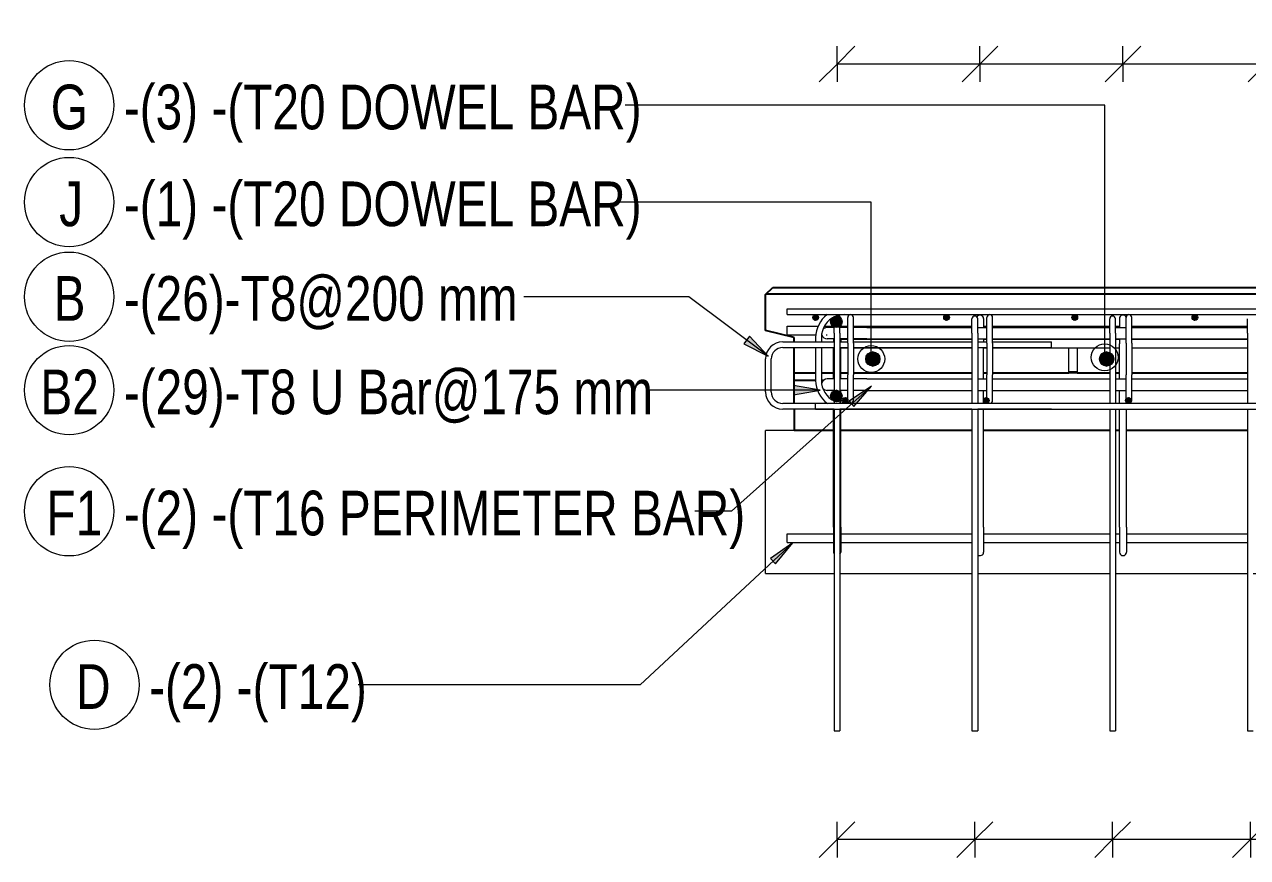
# Model space of a CAD drawing. Header units: millimetres. Extents: x 15382 to 36280, y -2060 to 13564.
# Drawn here: x 27872 to 29583, y 12317 to 13482 of the extents above; entities that cross this region are included whole.
import ezdxf

# ---------------------------------------------------------------- set-up
doc = ezdxf.new("R2010")
doc.units = ezdxf.units.MM
for name, color, linetype, lineweight in [('A-ANNO-DIMS', 211, 'Continuous', 9), ('A-ANNO-DIMS-25', 211, 'Continuous', 9), ('A-GENM', 13, 'Continuous', 18), ('A-WALL', 113, 'Continuous', 25), ('S-BEAM', 12, 'Continuous', 18), ('S-RBAR', 171, 'Continuous', 18), ('S-RBAR-IDEN', 171, 'Continuous', 9)]:
    doc.layers.add(name, color=color, linetype=linetype, lineweight=lineweight)
doc.styles.add('Arial_2', font='arial.ttf', dxfattribs={"height": 59.53125})
doc.styles.add('Nirmala UI Semilight', font='NirmalaS.ttf', dxfattribs={"width": 0.8, "height": 100})
doc.styles.add('Nirmala UI Semilight_1', font='NirmalaS.ttf', dxfattribs={"width": 0.8, "height": 62.5})
doc.dimstyles.new('Arrow_Filled_-_2_5_NI_UI_2', dxfattribs={"dimscale": 304.8, "dimtxt": 65.460247, "dimasz": 0.164042, "dimexe": 0.082021, "dimexo": 0.0625, "dimgap": 0.082021, "dimtad": 1, "dimdec": 0, "dimzin": 0, "dimdsep": 46, "dimtxsty": 'Nirmala UI Semilight', "dimblk1": 'OBLIQUE', "dimblk2": 'OBLIQUE', "dimsah": 1, "dimcen": 0.09, "dimazin": 0, "dimtfac": 1, "dimtdec": 4, "dimtix": 1, "dimtmove": 0, "dimatfit": 3, "dimfxl": 0.082021, "dimfxlon": 1, "dimtvp": 1, "dimtolj": 1, "dimtzin": 0, "dimarcsym": 2})
doc.dimstyles.new('Arrow_Filled_-_2_5_NI_UI_3', dxfattribs={"dimscale": 304.8, "dimtxt": 65.460247, "dimasz": 0.164042, "dimexe": 0.082021, "dimexo": 0.0625, "dimgap": 0.082021, "dimtad": 1, "dimdec": 0, "dimzin": 0, "dimdsep": 46, "dimtxsty": 'Arial_2', "dimblk1": 'OBLIQUE', "dimblk2": 'OBLIQUE', "dimsah": 1, "dimcen": 0.09, "dimazin": 0, "dimtfac": 1, "dimtdec": 4, "dimtix": 1, "dimtmove": 0, "dimatfit": 3, "dimfxl": 0.082021, "dimfxlon": 1, "dimtvp": 1, "dimtolj": 1, "dimtzin": 0, "dimarcsym": 2})

# ---------------------------------------------------------------- blocks, each defined once
blk = doc.blocks.new('M_Rectangular Corbel - M_Rectangular Corbel-1451328-Elevation Top 1')
at = {"layer": 'S-BEAM'}
for p, q in [((18310.1, 12713.8), (18310.1, 12913.8)), ((18350.1, 12913.8), (18310.1, 12913.8)), ((20244.6, 12913.8), (20244.6, 12713.8)), ((18310.1, 12713.8), (18406.1, 12713.8)), ((18414.1, 12713.8), (18598.8, 12713.8)), ((18606.8, 12713.8), (18791.5, 12713.8)), ((18799.5, 12713.8), (18984.2, 12713.8)), ((18992.2, 12713.8), (19177, 12713.8)), ((19185, 12713.8), (19369.7, 12713.8)), ((19377.7, 12713.8), (19562.4, 12713.8)), ((19570.4, 12713.8), (19755.1, 12713.8)), ((19763.1, 12713.8), (19947.8, 12713.8)), ((19955.8, 12713.8), (20140.6, 12713.8)), ((20148.6, 12713.8), (20244.6, 12713.8))]:
    blk.add_line(p, q, dxfattribs=at)
blk = doc.blocks.new('RR spread anchor face based - RR-SA-4_0-180-1726831-Elevation Top 1')
at = {"layer": 'A-GENM'}
for p, q in [((18734.1, 12996.3), (18734.1, 13029.5)), ((18746.1, 13029.5), (18746.1, 12996.3)), ((18734.1, 12993.8), (18734.1, 12996.3)), ((18734.1, 12996.3), (18746.1, 12996.3)), ((18746.1, 12993.8), (18734.1, 12993.8)), ((18746.1, 12996.3), (18746.1, 12993.8))]:
    blk.add_line(p, q, dxfattribs=at)
blk = doc.blocks.new('DIMBLOCK153-Elevation Top 1')
at = {"layer": 'A-ANNO-DIMS-25'}
for p, q in [((29586.5, 12341.7), (29611.5, 12366.7)), ((29586.5, 12341.7), (29586.5, 12366.7)), ((29779.3, 12341.7), (29804.3, 12366.7)), ((29779.3, 12341.7), (29779.3, 12366.7)), ((29586.5, 12341.7), (29561.5, 12316.7)), ((29779.3, 12341.7), (29586.5, 12341.7)), ((29586.5, 12341.7), (29586.5, 12316.7)), ((29779.3, 12341.7), (29754.3, 12316.7)), ((29779.3, 12341.7), (29779.3, 12316.7))]:
    blk.add_line(p, q, dxfattribs=at)
blk = doc.blocks.new('_Oblique')
at = {"color": 0, "linetype": 'ByBlock', "lineweight": -2}
blk.add_line((-0.5, -0.5), (0.5, 0.5), dxfattribs=at)
blk = doc.blocks.new('DIMBLOCK154-Elevation Top 1')
at = {"layer": 'A-ANNO-DIMS-25'}
for p, q in [((29393.8, 12341.7), (29418.8, 12366.7)), ((29393.8, 12341.7), (29393.8, 12366.7)), ((29586.5, 12341.7), (29611.5, 12366.7)), ((29586.5, 12341.7), (29586.5, 12366.7)), ((29393.8, 12341.7), (29368.8, 12316.7)), ((29586.5, 12341.7), (29393.8, 12341.7)), ((29393.8, 12341.7), (29393.8, 12316.7)), ((29586.5, 12341.7), (29561.5, 12316.7)), ((29586.5, 12341.7), (29586.5, 12316.7))]:
    blk.add_line(p, q, dxfattribs=at)
blk = doc.blocks.new('DIMBLOCK155-Elevation Top 1')
at = {"layer": 'A-ANNO-DIMS-25'}
for p, q in [((29201.1, 12341.7), (29226.1, 12366.7)), ((29201.1, 12341.7), (29201.1, 12366.7)), ((29393.8, 12341.7), (29418.8, 12366.7)), ((29393.8, 12341.7), (29393.8, 12366.7)), ((29201.1, 12341.7), (29176.1, 12316.7)), ((29393.8, 12341.7), (29201.1, 12341.7)), ((29201.1, 12341.7), (29201.1, 12316.7)), ((29393.8, 12341.7), (29368.8, 12316.7)), ((29393.8, 12341.7), (29393.8, 12316.7))]:
    blk.add_line(p, q, dxfattribs=at)
blk = doc.blocks.new('DIMBLOCK156-Elevation Top 1')
at = {"layer": 'A-ANNO-DIMS-25'}
for p, q in [((29008.4, 12341.7), (29033.4, 12366.7)), ((29008.4, 12341.7), (29008.4, 12366.7)), ((29201.1, 12341.7), (29226.1, 12366.7)), ((29201.1, 12341.7), (29201.1, 12366.7)), ((29008.4, 12341.7), (28983.4, 12316.7)), ((29201.1, 12341.7), (29008.4, 12341.7)), ((29008.4, 12341.7), (29008.4, 12316.7)), ((29201.1, 12341.7), (29176.1, 12316.7)), ((29201.1, 12341.7), (29201.1, 12316.7))]:
    blk.add_line(p, q, dxfattribs=at)
blk = doc.blocks.new('DIMBLOCK157-Elevation Top 1')
at = {"layer": 'A-ANNO-DIMS-25'}
for p, q in [((29008.4, 12341.7), (29033.4, 12366.7)), ((29008.4, 12341.7), (29008.4, 12366.7)), ((29201.1, 12341.7), (29226.1, 12366.7)), ((29201.1, 12341.7), (29201.1, 12366.7)), ((29393.8, 12341.7), (29418.8, 12366.7)), ((29393.8, 12341.7), (29393.8, 12366.7)), ((29586.5, 12341.7), (29611.5, 12366.7)), ((29586.5, 12341.7), (29586.5, 12366.7)), ((29779.3, 12341.7), (29804.3, 12366.7)), ((29779.3, 12341.7), (29779.3, 12366.7)), ((29972, 12341.7), (29997, 12366.7)), ((29972, 12341.7), (29972, 12366.7)), ((30164.7, 12341.7), (30189.7, 12366.7)), ((30164.7, 12341.7), (30164.7, 12366.7)), ((30357.4, 12341.7), (30382.4, 12366.7)), ((30357.4, 12341.7), (30357.4, 12366.7)), ((30550.2, 12341.7), (30575.2, 12366.7)), ((30550.2, 12341.7), (30550.2, 12366.7)), ((30742.9, 12341.7), (30767.9, 12366.7)), ((30742.9, 12341.7), (30742.9, 12366.7)), ((29008.4, 12341.7), (28983.4, 12316.7)), ((30742.9, 12341.7), (29008.4, 12341.7)), ((29201.1, 12341.7), (29008.4, 12341.7)), ((29008.4, 12341.7), (29008.4, 12316.7)), ((29201.1, 12341.7), (29176.1, 12316.7)), ((29393.8, 12341.7), (29201.1, 12341.7)), ((29201.1, 12341.7), (29201.1, 12316.7)), ((29393.8, 12341.7), (29368.8, 12316.7)), ((29586.5, 12341.7), (29393.8, 12341.7)), ((29393.8, 12341.7), (29393.8, 12316.7)), ((29586.5, 12341.7), (29561.5, 12316.7)), ((29779.3, 12341.7), (29586.5, 12341.7)), ((29586.5, 12341.7), (29586.5, 12316.7)), ((29779.3, 12341.7), (29754.3, 12316.7)), ((29972, 12341.7), (29779.3, 12341.7)), ((29779.3, 12341.7), (29779.3, 12316.7)), ((29972, 12341.7), (29947, 12316.7)), ((30164.7, 12341.7), (29972, 12341.7)), ((29972, 12341.7), (29972, 12316.7)), ((30164.7, 12341.7), (30139.7, 12316.7)), ((30357.4, 12341.7), (30164.7, 12341.7)), ((30164.7, 12341.7), (30164.7, 12316.7)), ((30357.4, 12341.7), (30332.4, 12316.7)), ((30550.2, 12341.7), (30357.4, 12341.7)), ((30357.4, 12341.7), (30357.4, 12316.7)), ((30550.2, 12341.7), (30525.2, 12316.7)), ((30742.9, 12341.7), (30550.2, 12341.7)), ((30550.2, 12341.7), (30550.2, 12316.7)), ((30742.9, 12341.7), (30717.9, 12316.7)), ((30742.9, 12341.7), (30742.9, 12316.7))]:
    blk.add_line(p, q, dxfattribs=at)
blk = doc.blocks.new('_None')
blk = doc.blocks.new('DIMBLOCK164-Elevation Top 1')
at = {"layer": 'A-ANNO-DIMS-25'}
for p, q in [((29408.3, 13426.2), (29433.3, 13451.2)), ((29408.3, 13426.2), (29408.3, 13451.2)), ((29608.2, 13426.2), (29633.2, 13451.2)), ((29608.2, 13426.2), (29608.2, 13451.2)), ((29408.3, 13426.2), (29383.3, 13401.2)), ((29608.2, 13426.2), (29408.3, 13426.2)), ((29408.3, 13426.2), (29408.3, 13401.2)), ((29608.2, 13426.2), (29583.2, 13401.2)), ((29608.2, 13426.2), (29608.2, 13401.2))]:
    blk.add_line(p, q, dxfattribs=at)
blk = doc.blocks.new('DIMBLOCK165-Elevation Top 1')
at = {"layer": 'A-ANNO-DIMS-25'}
for p, q in [((29208.3, 13426.2), (29233.3, 13451.2)), ((29208.3, 13426.2), (29208.3, 13451.2)), ((29408.3, 13426.2), (29433.3, 13451.2)), ((29408.3, 13426.2), (29408.3, 13451.2)), ((29208.3, 13426.2), (29183.3, 13401.2)), ((29408.3, 13426.2), (29208.3, 13426.2)), ((29208.3, 13426.2), (29208.3, 13401.2)), ((29408.3, 13426.2), (29383.3, 13401.2)), ((29408.3, 13426.2), (29408.3, 13401.2))]:
    blk.add_line(p, q, dxfattribs=at)
blk = doc.blocks.new('DIMBLOCK166-Elevation Top 1')
at = {"layer": 'A-ANNO-DIMS-25'}
for p, q in [((29008.4, 13426.2), (29033.4, 13451.2)), ((29008.4, 13426.2), (29008.4, 13451.2)), ((29208.3, 13426.2), (29233.3, 13451.2)), ((29208.3, 13426.2), (29208.3, 13451.2)), ((29008.4, 13426.2), (28983.4, 13401.2)), ((29208.3, 13426.2), (29008.4, 13426.2)), ((29008.4, 13426.2), (29008.4, 13401.2)), ((29208.3, 13426.2), (29183.3, 13401.2)), ((29208.3, 13426.2), (29208.3, 13401.2))]:
    blk.add_line(p, q, dxfattribs=at)
blk = doc.blocks.new('DIMBLOCK167-Elevation Top 1')
at = {"layer": 'A-ANNO-DIMS-25'}
for p, q in [((29008.4, 13426.2), (29033.4, 13451.2)), ((29008.4, 13426.2), (29008.4, 13451.2)), ((29208.3, 13426.2), (29233.3, 13451.2)), ((29208.3, 13426.2), (29208.3, 13451.2)), ((29408.3, 13426.2), (29433.3, 13451.2)), ((29408.3, 13426.2), (29408.3, 13451.2)), ((29608.2, 13426.2), (29633.2, 13451.2)), ((29608.2, 13426.2), (29608.2, 13451.2)), ((29808.2, 13426.2), (29833.2, 13451.2)), ((29808.2, 13426.2), (29808.2, 13451.2)), ((30008.1, 13426.2), (30033.1, 13451.2)), ((30008.1, 13426.2), (30008.1, 13451.2)), ((30208, 13426.2), (30233, 13451.2)), ((30208, 13426.2), (30208, 13451.2)), ((30408, 13426.2), (30433, 13451.2)), ((30408, 13426.2), (30408, 13451.2)), ((30607.9, 13426.2), (30632.9, 13451.2)), ((30607.9, 13426.2), (30607.9, 13451.2)), ((30807.9, 13426.2), (30832.9, 13451.2)), ((30807.9, 13426.2), (30807.9, 13451.2)), ((29008.4, 13426.2), (28983.4, 13401.2)), ((30807.9, 13426.2), (29008.4, 13426.2)), ((29208.3, 13426.2), (29008.4, 13426.2)), ((29008.4, 13426.2), (29008.4, 13401.2)), ((29208.3, 13426.2), (29183.3, 13401.2)), ((29408.3, 13426.2), (29208.3, 13426.2)), ((29208.3, 13426.2), (29208.3, 13401.2)), ((29408.3, 13426.2), (29383.3, 13401.2)), ((29608.2, 13426.2), (29408.3, 13426.2)), ((29408.3, 13426.2), (29408.3, 13401.2)), ((29608.2, 13426.2), (29583.2, 13401.2)), ((29808.2, 13426.2), (29608.2, 13426.2)), ((29608.2, 13426.2), (29608.2, 13401.2)), ((29808.2, 13426.2), (29783.2, 13401.2)), ((30008.1, 13426.2), (29808.2, 13426.2)), ((29808.2, 13426.2), (29808.2, 13401.2)), ((30008.1, 13426.2), (29983.1, 13401.2)), ((30208, 13426.2), (30008.1, 13426.2)), ((30008.1, 13426.2), (30008.1, 13401.2)), ((30208, 13426.2), (30183, 13401.2)), ((30408, 13426.2), (30208, 13426.2)), ((30208, 13426.2), (30208, 13401.2)), ((30408, 13426.2), (30383, 13401.2)), ((30607.9, 13426.2), (30408, 13426.2)), ((30408, 13426.2), (30408, 13401.2)), ((30607.9, 13426.2), (30582.9, 13401.2)), ((30807.9, 13426.2), (30607.9, 13426.2)), ((30607.9, 13426.2), (30607.9, 13401.2)), ((30807.9, 13426.2), (30782.9, 13401.2)), ((30807.9, 13426.2), (30807.9, 13401.2))]:
    blk.add_line(p, q, dxfattribs=at)
blk = doc.blocks.new('M_Rebar Tag_rfa MARK - ARROW-794226-Elevation Top 1')
at = {"layer": 'S-RBAR-IDEN'}
blk.add_circle((20403.3, 12341.7), 62.5, dxfattribs=at)
blk = doc.blocks.new('M_Rebar Tag_rfa Dimension - ARROW-793927-Elevation Top 1')
at = {"layer": 'S-RBAR-IDEN'}
blk.add_circle((17335.9, 12970.2), 62.5, dxfattribs=at)
blk = doc.blocks.new('M_Rebar Tag_rfa MARK - DOT 1_5-794230-Elevation Top 1')
at = {"layer": 'S-RBAR-IDEN'}
blk.add_circle((17335.9, 13233.2), 62.5, dxfattribs=at)

msp = doc.modelspace()

# ---------------------------------------------------------------- hatches: boundary and pattern name
at = {"layer": 'S-RBAR'}
h = msp.add_hatch(color=256, dxfattribs=at)
edge = h.paths.add_edge_path()
edge.add_arc((28978.4, 13071.8), 4, 0, 360)
for points in [[(28977.1, 13068), (28981.6, 13069.5), (28981.6, 13074.2), (28977.1, 13075.6), (28974.4, 13071.8)], [(29010.9, 13058.6), (29015.2, 13064), (29013.6, 13070.8), (29007.4, 13073.8), (29001.1, 13070.8), (28999.6, 13064), (29003.9, 13058.6)], [(29160.3, 13068), (29164.7, 13069.5), (29164.7, 13074.2), (29160.3, 13075.6), (29157.5, 13071.8)], [(29339.6, 13068), (29344.1, 13069.5), (29344.1, 13074.2), (29339.6, 13075.6), (29336.9, 13071.8)], [(29507.8, 13068), (29512.2, 13069.5), (29512.2, 13074.2), (29507.8, 13075.6), (29505, 13071.8)], [(29058.4, 13003.8), (29065.4, 13006.7), (29068.4, 13013.8), (29065.4, 13020.9), (29058.4, 13023.8), (29051.3, 13020.9), (29048.4, 13013.8), (29051.3, 13006.7)], [(29385.4, 13003.8), (29392.4, 13006.7), (29395.4, 13013.8), (29392.4, 13020.9), (29385.4, 13023.8), (29378.3, 13020.9), (29375.4, 13013.8), (29378.3, 13006.7)], [(29003.9, 12954.8), (29010.9, 12954.8), (29015.2, 12960.3), (29013.6, 12967), (29007.4, 12970.1), (29001.1, 12967), (28999.6, 12960.3), (29002.7, 12956.4)], [(29020.9, 12952), (29023.6, 12955.8), (29020.9, 12959.6), (29016.4, 12958.2), (29016.4, 12953.5)], [(29218.3, 12952), (29221, 12955.8), (29218.3, 12959.6), (29213.8, 12958.2), (29213.8, 12953.5)], [(29417.3, 12952), (29420, 12955.8), (29417.3, 12959.6), (29412.8, 12958.2), (29412.8, 12953.5)]]:
    msp.add_hatch(color=256, dxfattribs=at).paths.add_polyline_path(points)
h = msp.add_hatch(color=256, dxfattribs=at)
edge = h.paths.add_edge_path()
edge.add_arc((29007.4, 13065.8), 8, 0, 360)
h = msp.add_hatch(color=256, dxfattribs=at)
edge = h.paths.add_edge_path()
edge.add_arc((29161.5, 13071.8), 4, 0, 360)
h = msp.add_hatch(color=256, dxfattribs=at)
edge = h.paths.add_edge_path()
edge.add_arc((29340.9, 13071.8), 4, 0, 360)
h = msp.add_hatch(color=256, dxfattribs=at)
edge = h.paths.add_edge_path()
edge.add_arc((29509, 13071.8), 4, 0, 360)
h = msp.add_hatch(color=256, dxfattribs=at)
edge = h.paths.add_edge_path()
edge.add_arc((29058.4, 13013.8), 10, 0, 360)
h = msp.add_hatch(color=256, dxfattribs=at)
edge = h.paths.add_edge_path()
edge.add_arc((29385.4, 13013.8), 10, 0, 360)
h = msp.add_hatch(color=256, dxfattribs=at)
edge = h.paths.add_edge_path()
edge.add_arc((29007.4, 12962.1), 8, 0, 360)
h = msp.add_hatch(color=256, dxfattribs=at)
edge = h.paths.add_edge_path()
edge.add_arc((29019.6, 12955.8), 4, 0, 360)
h = msp.add_hatch(color=256, dxfattribs=at)
edge = h.paths.add_edge_path()
edge.add_arc((29217, 12955.8), 4, 0, 360)
h = msp.add_hatch(color=256, dxfattribs=at)
edge = h.paths.add_edge_path()
edge.add_arc((29416, 12955.8), 4, 0, 360)
at = {"layer": 'S-RBAR-IDEN'}
for points in [[(28911.9, 13017.7), (28885.8, 13045.5), (28877.9, 13035)], [(28984.8, 12970.2), (28947.3, 12976.8), (28947.3, 12963.6)], [(29056.6, 12976), (29025.3, 12954.7), (29031.9, 12947.3)], [(28946.3, 12756.5), (28915.4, 12734.6), (28922.2, 12727.4)]]:
    msp.add_hatch(color=256, dxfattribs=at).paths.add_polyline_path(points)

# ---------------------------------------------------------------- linework, layer by layer
at = {"layer": 'A-WALL'}
for p, q in [((28908.4, 13103.8), (28918.4, 13113.8)), ((28918.4, 13113.8), (31052.9, 13113.8)), ((28908.4, 13053.8), (28908.4, 13103.8)), ((31062.4, 13104.3), (28908.8, 13104.3)), ((28948.4, 13043.8), (28908.4, 13053.8)), ((28948.4, 13037.8), (28948.4, 13043.8)), ((28948.4, 12951.7), (28948.4, 13029.8)), ((28978.4, 12993.8), (28948.4, 12993.8)), ((29003.4, 12993.8), (28986.4, 12993.8)), ((29023.3, 12993.8), (29013.4, 12993.8)), ((29197.1, 12993.8), (29031.3, 12993.8)), ((29217.9, 12993.8), (29213.3, 12993.8)), ((29332.4, 12993.8), (29225.9, 12993.8)), ((29389.8, 12993.8), (29344.4, 12993.8)), ((29403.3, 12993.8), (29397.8, 12993.8)), ((29582.5, 12993.8), (29420.6, 12993.8)), ((28978.4, 12983.8), (28948.4, 12983.8)), ((28989.2, 12983.8), (28986.4, 12983.8)), ((28948.4, 12943.7), (28948.4, 12913.8)), ((29003.4, 12913.8), (28948.4, 12913.8)), ((29197.1, 12913.8), (29013.4, 12913.8)), ((29389.8, 12913.8), (29213.3, 12913.8)), ((29403.3, 12913.8), (29397.8, 12913.8)), ((29582.5, 12913.8), (29413.3, 12913.8))]:
    msp.add_line(p, q, dxfattribs=at)
at = {"layer": 'S-RBAR'}
for p, q in [((28938.4, 13083.8), (31033.8, 13083.8)), ((28938.4, 13075.8), (28938.4, 13083.8)), ((28938.4, 13075.8), (31033.8, 13075.8)), ((28977.1, 13075.6), (28974.4, 13071.8)), ((28974.4, 13071.8), (28977.1, 13068)), ((28981.6, 13074.2), (28977.1, 13075.6)), ((28981.6, 13069.5), (28981.6, 13074.2)), ((29007.4, 13073.8), (29001.1, 13070.8)), ((29013.6, 13070.8), (29007.4, 13073.8)), ((29023.3, 13035.8), (29023.3, 13071.8)), ((29031.3, 13035.8), (29031.3, 13071.8)), ((29160.3, 13075.6), (29157.5, 13071.8)), ((29157.5, 13071.8), (29160.3, 13068)), ((29164.7, 13074.2), (29160.3, 13075.6)), ((29164.7, 13069.5), (29164.7, 13074.2)), ((29217.9, 13035.8), (29217.9, 13071.8)), ((29225.9, 13035.8), (29225.9, 13071.8)), ((29339.6, 13075.6), (29336.9, 13071.8)), ((29336.9, 13071.8), (29339.6, 13068)), ((29344.1, 13074.2), (29339.6, 13075.6)), ((29344.1, 13069.5), (29344.1, 13074.2)), ((29412.6, 13035.8), (29412.6, 13071.8)), ((29420.6, 13035.8), (29420.6, 13071.8)), ((29507.8, 13075.6), (29505, 13071.8)), ((29505, 13071.8), (29507.8, 13068)), ((29512.2, 13074.2), (29507.8, 13075.6)), ((29512.2, 13069.5), (29512.2, 13074.2)), ((28938.4, 13059.8), (28982.1, 13059.8)), ((28938.4, 13047.8), (28938.4, 13059.8)), ((28977.1, 13068), (28981.6, 13069.5)), ((28990.7, 13059.8), (29003.4, 13059.8)), ((29004.3, 13057.8), (28994.6, 13057.8)), ((29001.1, 13070.8), (28999.6, 13064)), ((28999.6, 13064), (29003.9, 13058.6)), ((29003.4, 13070.2), (29003.4, 13057.9)), ((29003.9, 13058.6), (29010.9, 13058.6)), ((29004.4, 13049.8), (29004.4, 13069.8)), ((29010.9, 13058.6), (29015.2, 13064)), ((29023.2, 13057.8), (29012.3, 13057.8)), ((29012.4, 13049.8), (29012.4, 13069.8)), ((29013.4, 13070.2), (29013.4, 13057.9)), ((29013.4, 13059.8), (29023.3, 13059.8)), ((29015.2, 13064), (29013.6, 13070.8)), ((29031.3, 13059.8), (29197.1, 13059.8)), ((29050.1, 13057.8), (29031.3, 13057.8)), ((29050.1, 13057.8), (29197.1, 13057.8)), ((29160.3, 13068), (29164.7, 13069.5)), ((29197.1, 13049.8), (29197.1, 13069.8)), ((29205.1, 13049.8), (29205.1, 13069.8)), ((29205.1, 13057.8), (29217.9, 13057.8)), ((29213.3, 13070.2), (29213.3, 13057.9)), ((29213.3, 13059.8), (29217.9, 13059.8)), ((29225.9, 13059.8), (29389.8, 13059.8)), ((29225.9, 13057.8), (29389.8, 13057.8)), ((29339.6, 13068), (29344.1, 13069.5)), ((29389.8, 13049.8), (29389.8, 13069.8)), ((29397.8, 13049.8), (29397.8, 13069.8)), ((29397.8, 13059.8), (29403.3, 13059.8)), ((29397.8, 13057.8), (29412.6, 13057.8)), ((29403.3, 13070.2), (29403.3, 13057.9)), ((29420.6, 13059.8), (29582.5, 13059.8)), ((29420.6, 13057.8), (29582.5, 13057.8)), ((29507.8, 13068), (29512.2, 13069.5)), ((29582.5, 13049.8), (29582.5, 13069.8)), ((28932.4, 13037.8), (29004.4, 13037.8)), ((28938.4, 13047.8), (28978.9, 13047.8)), ((28978.4, 13043.8), (28978.4, 13037.8)), ((28986.4, 13043.8), (28986.4, 13037.8)), ((28993.3, 13047.8), (28994.6, 13047.8)), ((29004.3, 13041.8), (28994.6, 13041.8)), ((29003.4, 13041.8), (29003.4, 13037.8)), ((29004.4, 13049.8), (29004.4, 12951.8)), ((29023.2, 13041.8), (29012.3, 13041.8)), ((29012.4, 13049.8), (29012.4, 12951.8)), ((29012.4, 13037.8), (29023.3, 13037.8)), ((29013.4, 13041.8), (29013.4, 13037.8)), ((29013.4, 13041.5), (29023.3, 13041.5)), ((29013.4, 13041.5), (29023.3, 13041.5)), ((29050.1, 13041.8), (29031.3, 13041.8)), ((29031.3, 13041.5), (29197.1, 13041.5)), ((29031.3, 13041.5), (29197.1, 13041.5)), ((29031.3, 13037.8), (29197.1, 13037.8)), ((29050.1, 13041.8), (29197.1, 13041.8)), ((29197.1, 13049.8), (29197.1, 12951.8)), ((29205.1, 13049.8), (29205.1, 12951.8)), ((29205.1, 13041.8), (29217.9, 13041.8)), ((29205.1, 13037.8), (29217.9, 13037.8)), ((29213.3, 13041.8), (29213.3, 13037.8)), ((29213.3, 13041.5), (29217.9, 13041.5)), ((29213.3, 13041.5), (29217.9, 13041.5)), ((29225.9, 13041.8), (29389.8, 13041.8)), ((29225.9, 13041.5), (29389.8, 13041.5)), ((29225.9, 13041.5), (29389.8, 13041.5)), ((29225.9, 13037.8), (29308.4, 13037.8)), ((29308.4, 13029.8), (29308.4, 13037.8)), ((29389.8, 13049.8), (29389.8, 12951.8)), ((29397.8, 13049.8), (29397.8, 12951.8)), ((29397.8, 13041.8), (29412.6, 13041.8)), ((29397.8, 13041.5), (29403.3, 13041.5)), ((29397.8, 13041.5), (29403.3, 13041.5)), ((29403.3, 13041.8), (29403.3, 13035.2)), ((29420.6, 13041.8), (29582.5, 13041.8)), ((29420.6, 13041.5), (29582.5, 13041.5)), ((29420.6, 13041.5), (29582.5, 13041.5)), ((29582.5, 13049.8), (29582.5, 12951.8)), ((28932.4, 13029.8), (29004.4, 13029.8)), ((28978.4, 13029.8), (28978.4, 12983.8)), ((28986.4, 13029.8), (28986.4, 12983.8)), ((29003.4, 12985.9), (29003.4, 13029.8)), ((29012.4, 13029.8), (29023.3, 13029.8)), ((29013.4, 12985.9), (29013.4, 13029.8)), ((29013.4, 13029.5), (29023.3, 13029.5)), ((29013.4, 13029.5), (29023.3, 13029.5)), ((29023.3, 13035.8), (29023.3, 12991.8)), ((29031.3, 13035.8), (29031.3, 12991.8)), ((29031.3, 13029.8), (29197.1, 13029.8)), ((29031.3, 13029.5), (29197.1, 13029.5)), ((29031.3, 13029.5), (29197.1, 13029.5)), ((29051.3, 13020.9), (29048.4, 13013.8)), ((29058.4, 13023.8), (29051.3, 13020.9)), ((29065.4, 13020.9), (29058.4, 13023.8)), ((29068.4, 13013.8), (29065.4, 13020.9)), ((29205.1, 13029.8), (29217.9, 13029.8)), ((29213.3, 12985.9), (29213.3, 13029.8)), ((29213.3, 13029.5), (29217.9, 13029.5)), ((29213.3, 13029.5), (29217.9, 13029.5)), ((29217.9, 13035.8), (29217.9, 12991.8)), ((29225.9, 13035.8), (29225.9, 12991.8)), ((29225.9, 13029.8), (29308.4, 13029.8)), ((29225.9, 13029.5), (29389.8, 13029.5)), ((29225.9, 13029.5), (29389.8, 13029.5)), ((29378.3, 13020.9), (29375.4, 13013.8)), ((29385.4, 13023.8), (29378.3, 13020.9)), ((29392.4, 13020.9), (29385.4, 13023.8)), ((29395.4, 13013.8), (29392.4, 13020.9)), ((29397.8, 13029.5), (29403.3, 13029.5)), ((29397.8, 13029.5), (29403.3, 13029.5)), ((29403.3, 12985.9), (29403.3, 13035.2)), ((29412.6, 13035.8), (29412.6, 12991.8)), ((29420.6, 13035.8), (29420.6, 12991.8)), ((29420.6, 13029.5), (29582.5, 13029.5)), ((29420.6, 13029.5), (29582.5, 13029.5)), ((28908.4, 12967.7), (28908.4, 13013.8)), ((28916.4, 12967.7), (28916.4, 13013.8)), ((29048.4, 13013.8), (29051.3, 13006.7)), ((29051.3, 13006.7), (29058.4, 13003.8)), ((29058.4, 13003.8), (29065.4, 13006.7)), ((29065.4, 13006.7), (29068.4, 13013.8)), ((29375.4, 13013.8), (29378.3, 13006.7)), ((29378.3, 13006.7), (29385.4, 13003.8)), ((29385.4, 13003.8), (29392.4, 13006.7)), ((29392.4, 13006.7), (29395.4, 13013.8)), ((29004.3, 12985.9), (28994.6, 12985.9)), ((29023.2, 12985.9), (29012.3, 12985.9)), ((29023.3, 12955.8), (29023.3, 12991.8)), ((29031.3, 12955.8), (29031.3, 12991.8)), ((29050.1, 12985.9), (29031.3, 12985.9)), ((29050.1, 12985.9), (29197.1, 12985.9)), ((29205.1, 12985.9), (29217.9, 12985.9)), ((29217.9, 12955.8), (29217.9, 12991.8)), ((29225.9, 12955.8), (29225.9, 12991.8)), ((29225.9, 12985.9), (29389.8, 12985.9)), ((29397.8, 12985.9), (29412.6, 12985.9)), ((29412.6, 12955.8), (29412.6, 12991.8)), ((29420.6, 12955.8), (29420.6, 12991.8)), ((29420.6, 12985.9), (29582.5, 12985.9)), ((29004.3, 12969.9), (28994.6, 12969.9)), ((29007.4, 12970.1), (29001.1, 12967)), ((29003.4, 12955.7), (29003.4, 12969.9)), ((29013.6, 12967), (29007.4, 12970.1)), ((29023.2, 12969.9), (29012.3, 12969.9)), ((29013.4, 12952.5), (29013.4, 12969.9)), ((29050.1, 12969.9), (29031.3, 12969.9)), ((29050.1, 12969.9), (29197.1, 12969.9)), ((29205.1, 12969.9), (29217.9, 12969.9)), ((29213.3, 12951.8), (29213.3, 12969.9)), ((29225.9, 12969.9), (29389.8, 12969.9)), ((29397.8, 12969.9), (29412.6, 12969.9)), ((29403.3, 12951.8), (29403.3, 12969.9)), ((29420.6, 12969.9), (29582.5, 12969.9)), ((28978.4, 12951.7), (28932.4, 12951.7)), ((28978.4, 12951.8), (31032.9, 12951.8)), ((28978.4, 12943.8), (28978.4, 12951.8)), ((29001.1, 12967), (28999.6, 12960.3)), ((28999.6, 12960.3), (29002.7, 12956.4)), ((29002.7, 12956.4), (29003.9, 12954.8)), ((29003.9, 12954.8), (29010.9, 12954.8)), ((29010.9, 12954.8), (29015.2, 12960.3)), ((29015.2, 12960.3), (29013.6, 12967)), ((29020.9, 12959.6), (29016.4, 12958.2)), ((29016.4, 12958.2), (29016.4, 12953.5)), ((29016.4, 12953.5), (29020.9, 12952)), ((29023.6, 12955.8), (29020.9, 12959.6)), ((29020.9, 12952), (29023.6, 12955.8)), ((29218.3, 12959.6), (29213.8, 12958.2)), ((29213.8, 12958.2), (29213.8, 12953.5)), ((29213.8, 12953.5), (29218.3, 12952)), ((29221, 12955.8), (29218.3, 12959.6)), ((29218.3, 12952), (29221, 12955.8)), ((29417.3, 12959.6), (29412.8, 12958.2)), ((29412.8, 12958.2), (29412.8, 12953.5)), ((29412.8, 12953.5), (29417.3, 12952)), ((29413.3, 12954.8), (29413.3, 12955.8)), ((29413.3, 12951.8), (29413.3, 12953.7)), ((29420, 12955.8), (29417.3, 12959.6)), ((29417.3, 12952), (29420, 12955.8)), ((29004.4, 12943.7), (28932.4, 12943.7)), ((28978.4, 12943.8), (31032.9, 12943.8)), ((29003.4, 12778.8), (29003.4, 12943.7)), ((29004.4, 12943.8), (29004.4, 12493.8)), ((29012.4, 12943.8), (29012.4, 12493.8)), ((29197.1, 12943.7), (29012.4, 12943.7)), ((29013.4, 12778.8), (29013.4, 12943.7)), ((29197.1, 12943.8), (29197.1, 12493.8)), ((29205.1, 12943.8), (29205.1, 12493.8)), ((29308.4, 12943.7), (29205.1, 12943.7)), ((29213.3, 12778.8), (29213.3, 12943.7)), ((29389.8, 12943.8), (29389.8, 12493.8)), ((29397.8, 12943.8), (29397.8, 12493.8)), ((29403.3, 12778.8), (29403.3, 12943.8)), ((29413.3, 12778.8), (29413.3, 12943.8)), ((29582.5, 12943.8), (29582.5, 12493.8)), ((28938.4, 12769.2), (29003.4, 12769.2)), ((28938.4, 12757.2), (28938.4, 12769.2)), ((29003.4, 12778.8), (29003.4, 12743.8)), ((29013.4, 12778.8), (29013.4, 12743.8)), ((29013.4, 12769.2), (29197.1, 12769.2)), ((29213.3, 12778.8), (29213.3, 12743.8)), ((29213.3, 12769.2), (29389.8, 12769.2)), ((29397.8, 12769.2), (29403.3, 12769.2)), ((29403.3, 12778.8), (29403.3, 12743.8)), ((29413.3, 12778.8), (29413.3, 12743.8)), ((29413.3, 12769.2), (29582.5, 12769.2)), ((28938.4, 12757.2), (29003.4, 12757.2)), ((29013.4, 12757.2), (29197.1, 12757.2)), ((29213.3, 12757.2), (29389.8, 12757.2)), ((29397.8, 12757.2), (29403.3, 12757.2)), ((29413.3, 12757.2), (29582.5, 12757.2)), ((29004.4, 12493.8), (29012.4, 12493.8)), ((29197.1, 12493.8), (29205.1, 12493.8)), ((29389.8, 12493.8), (29397.8, 12493.8)), ((29582.5, 12493.8), (29590.5, 12493.8))]:
    msp.add_line(p, q, dxfattribs=at)
for centre, radius in [((28978.4, 13071.8), 4), ((29007.4, 13065.8), 8), ((29161.5, 13071.8), 4), ((29340.9, 13071.8), 4), ((29509, 13071.8), 4), ((29058.4, 13013.8), 10), ((29385.4, 13013.8), 10), ((29007.4, 12962.1), 8), ((29019.6, 12955.8), 4), ((29217, 12955.8), 4), ((29416, 12955.8), 4)]:
    msp.add_circle(centre, radius, dxfattribs=at)
for centre, radius, start, end in [((29018.4, 13043.8), 40, 126.5845, 180), ((29018.4, 13043.8), 32, 112.5459, 180), ((29008.4, 13070.2), 5, 157.5518, 180), ((29008.4, 13069.8), 4, 0, 180), ((29018.4, 13043.8), 32, 90, 109.6993), ((29008.4, 13070.2), 5, 0, 66.2301), ((29027.3, 13071.8), 4, 0, 180), ((29201.1, 13069.8), 4, 0, 180), ((29208.3, 13070.2), 5, 0, 150), ((29221.9, 13071.8), 4, 0, 180), ((29393.8, 13069.8), 4, 0, 180), ((29408.3, 13070.2), 5, 18.6827, 180), ((29416.6, 13071.8), 4, 0, 180), ((28994.6, 13049.8), 8, 90, 138.209), ((28932.4, 13013.8), 24, 90, 180), ((28994.6, 13049.8), 8, 195, 270), ((28932.4, 13013.8), 16, 90, 180), ((28994.6, 12977.9), 8, 90, 165), ((29018.4, 12983.8), 40, 180, 233.768), ((29018.4, 12983.8), 32, 180, 243.8832), ((28994.6, 12977.9), 8, 221.0544, 270), ((28932.4, 12967.7), 24, 180, 270), ((28932.4, 12967.7), 16, 180, 270), ((29018.4, 12983.8), 32, 259.1296, 270), ((29027.3, 12955.8), 4, 180, 0), ((29221.9, 12955.8), 4, 180, 0), ((29416.6, 12955.8), 4, 180, 0), ((29008.4, 12743.8), 5, 180, 216.0845), ((29008.4, 12743.8), 5, 323.6205, 0), ((29008.4, 12743.8), 5, 345, 0), ((29208.3, 12743.8), 5, 229.4378, 0), ((29208.3, 12743.8), 5, 345, 0), ((29408.3, 12743.8), 5, 180, 0), ((29408.3, 12743.8), 5, 345, 0)]:
    msp.add_arc(centre, radius, start, end, dxfattribs=at)
at = {"layer": 'S-RBAR-IDEN'}
for p, q in [((29382.7, 13368.6), (28711.8, 13368.6)), ((29382.7, 13016.1), (29382.7, 13368.6)), ((29056.2, 13233.2), (28701.2, 13233.2)), ((29056.2, 13013.8), (29056.2, 13233.2)), ((28801, 13100.9), (28570.2, 13100.9)), ((28911.9, 13017.7), (28801, 13100.9)), ((28885.8, 13045.5), (28877.9, 13035)), ((28911.9, 13017.7), (28885.8, 13045.5)), ((28877.9, 13035), (28911.9, 13017.7)), ((28984.8, 12970.2), (28743.6, 12970.2)), ((29056.6, 12976), (28860.9, 12800.8)), ((28984.8, 12970.2), (28947.3, 12976.8)), ((28947.3, 12976.8), (28947.3, 12963.6)), ((28947.3, 12963.6), (28984.8, 12970.2)), ((29056.6, 12976), (29025.3, 12954.7)), ((29031.9, 12947.3), (29056.6, 12976)), ((29025.3, 12954.7), (29031.9, 12947.3)), ((28860.9, 12800.8), (28809.6, 12800.8)), ((28946.3, 12756.5), (28732.9, 12558.2)), ((28946.3, 12756.5), (28915.4, 12734.6)), ((28922.2, 12727.4), (28946.3, 12756.5)), ((28915.4, 12734.6), (28922.2, 12727.4)), ((28732.9, 12558.2), (28338.4, 12558.2))]:
    msp.add_line(p, q, dxfattribs=at)
for centre in [(29056.2, 13013.8), (29382.7, 13016.1)]:
    msp.add_circle(centre, 18.8, dxfattribs=at)

# ---------------------------------------------------------------- block references
at = {"layer": 'A-GENM'}
msp.add_blockref('RR spread anchor face based - RR-SA-4_0-180-1726831-Elevation Top 1', (10598.3, 0), dxfattribs=at)
at = {"layer": 'S-BEAM'}
msp.add_blockref('M_Rectangular Corbel - M_Rectangular Corbel-1451328-Elevation Top 1', (10598.3, 0), dxfattribs=at)
at = {"layer": 'S-RBAR-IDEN'}
for name, p in [('M_Rebar Tag_rfa MARK - DOT 1_5-794230-Elevation Top 1', (10598.3, 135.4)), ('M_Rebar Tag_rfa MARK - DOT 1_5-794230-Elevation Top 1', (10598.3, 0)), ('M_Rebar Tag_rfa Dimension - ARROW-793927-Elevation Top 1', (10598.3, 130.7)), ('M_Rebar Tag_rfa Dimension - ARROW-793927-Elevation Top 1', (10598.3, 0)), ('M_Rebar Tag_rfa MARK - ARROW-794226-Elevation Top 1', (7530.9, 459.2)), ('M_Rebar Tag_rfa MARK - ARROW-794226-Elevation Top 1', (7566.4, 216.5))]:
    msp.add_blockref(name, p, dxfattribs=at)

# ---------------------------------------------------------------- texts
at = {"layer": 'S-RBAR-IDEN', "char_height": 62.5, "attachment_point": 1, "style": 'Nirmala UI Semilight_1'}
for s, insert, width in [('G', (27908.4, 13397.4), 57.721), ('-(3) -(T20 DOWEL BAR)', (28010.6, 13397.4), 848.185), ('J', (27920.3, 13262), 28.861), ('-(1) -(T20 DOWEL BAR)', (28010.6, 13262), 835.358), ('B', (27912.4, 13129.7), 48.101), ('-(26)-T8@200 mm', (28010.6, 13129.7), 676.624), ('B2', (27893.9, 12999), 92.996), ('-(29)-T8 U Bar@175 mm', (28010.6, 12999), 886.666), ('-(2) -(T16 PERIMETER BAR)', (28010.6, 12829.6), 966.835), ('F1', (27902.4, 12829.6), 72.152), ('D', (27943.9, 12587), 57.721), ('-(2) -(T12)', (28046, 12587), 352.742)]:
    msp.add_mtext(s, dxfattribs=dict(at, insert=insert, width=width))

# ---------------------------------------------------------------- dimensions: what is measured, and where the dimension line sits
at = {"layer": 'A-ANNO-DIMS'}
for base, p1, p2, text, dimstyle, override, picture, middle in [((29008.4, 13426.2), (30807.9, 13401.2), (29008.4, 13401.2), '1799', 'Arrow_Filled_-_2_5_NI_UI_3', {"dimpost": '<>', "dimblk1": 'None', "dimblk2": 'None', "dimsah": 1, "dimfxl": 1799.492187}, 'DIMBLOCK167-Elevation Top 1', (29908.1, 13481.6)), ((29008.4, 13426.2), (29208.3, 13401.2), (29008.4, 13401.2), ' ', 'Arrow_Filled_-_2_5_NI_UI_3', {"dimpost": '<>', "dimfxl": 199.943576}, 'DIMBLOCK166-Elevation Top 1', (29108.4, 13426.2)), ((29208.3, 13426.2), (29408.3, 13401.2), (29208.3, 13401.2), ' ', 'Arrow_Filled_-_2_5_NI_UI_3', {"dimpost": '<>', "dimfxl": 199.943576}, 'DIMBLOCK165-Elevation Top 1', (29308.3, 13426.2)), ((29408.3, 13426.2), (29608.2, 13401.2), (29408.3, 13401.2), ' ', 'Arrow_Filled_-_2_5_NI_UI_3', {"dimpost": '<>', "dimfxl": 199.943576}, 'DIMBLOCK164-Elevation Top 1', (29508.2, 13426.2)), ((29008.4, 12341.7), (30742.9, 12366.7), (29008.4, 12366.7), '1735', 'Arrow_Filled_-_2_5_NI_UI_2', {"dimpost": '<>', "dimblk1": 'None', "dimblk2": 'None', "dimsah": 1, "dimfxl": 1734.5}, 'DIMBLOCK157-Elevation Top 1', (29875.6, 12418.7)), ((29008.4, 12341.7), (29201.1, 12366.7), (29008.4, 12366.7), ' ', 'Arrow_Filled_-_2_5_NI_UI_2', {"dimpost": '<>', "dimfxl": 192.722222}, 'DIMBLOCK156-Elevation Top 1', (29104.7, 12341.7)), ((29201.1, 12341.7), (29393.8, 12366.7), (29201.1, 12366.7), ' ', 'Arrow_Filled_-_2_5_NI_UI_2', {"dimpost": '<>', "dimfxl": 192.722222}, 'DIMBLOCK155-Elevation Top 1', (29297.5, 12341.7)), ((29393.8, 12341.7), (29586.5, 12366.7), (29393.8, 12366.7), ' ', 'Arrow_Filled_-_2_5_NI_UI_2', {"dimpost": '<>', "dimfxl": 192.722222}, 'DIMBLOCK154-Elevation Top 1', (29490.2, 12341.7)), ((29586.5, 12341.7), (29779.3, 12366.7), (29586.5, 12366.7), ' ', 'Arrow_Filled_-_2_5_NI_UI_2', {"dimpost": '<>', "dimfxl": 192.722222}, 'DIMBLOCK153-Elevation Top 1', (29682.9, 12341.7))]:
    dim = msp.add_linear_dim(base=base, p1=p1, p2=p2, text=text, dimstyle=dimstyle, override=override, dxfattribs=at)
    dim.commit()
    dim.dimension.update_dxf_attribs({"geometry": picture, "text_midpoint": middle})

doc.saveas('drawing.dxf')
